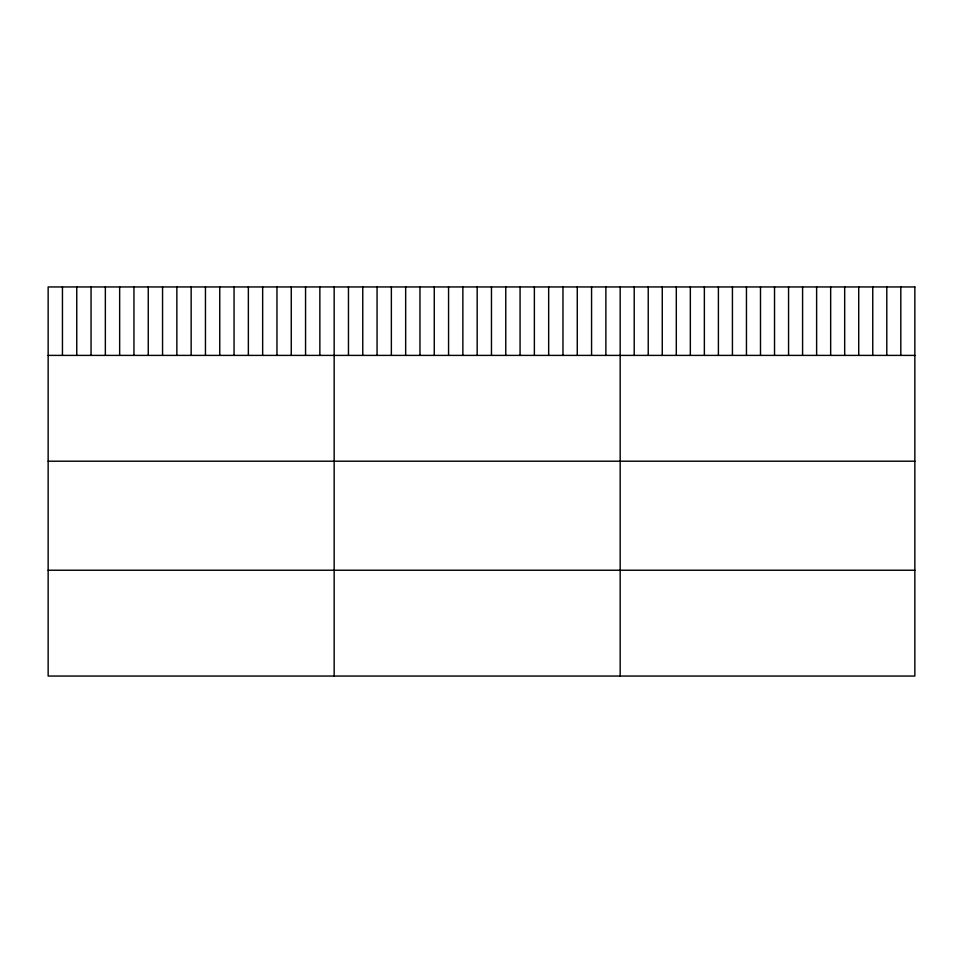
<?xml version="1.0" encoding="UTF-8"?>
<svg xmlns="http://www.w3.org/2000/svg" width="963" height="963" viewBox="0 0 963 963"><rect width="100%" height="100%" fill="white"/><g stroke="black" fill="none" stroke-linecap="round" stroke-linejoin="round"><path stroke-width="1.44" d="M48.15 355.395L914.85 355.395M48.15 461.205L914.85 461.205M48.15 570.228L914.85 570.228M900.814 286.95L900.814 355.395M886.791 286.95L886.791 355.395M872.755 286.95L872.755 355.395M858.719 286.95L858.719 355.395M844.683 286.95L844.683 355.395M830.66 286.95L830.66 355.395M816.624 286.95L816.624 355.395M802.588 286.95L802.588 355.395M788.565 286.95L788.565 355.395M774.529 286.95L774.529 355.395M760.493 286.95L760.493 355.395M746.457 286.95L746.457 355.395M732.434 286.95L732.434 355.395M718.398 286.95L718.398 355.395M704.362 286.95L704.362 355.395M690.339 286.95L690.339 355.395M676.303 286.95L676.303 355.395M662.267 286.95L662.267 355.395M648.231 286.95L648.231 355.395M634.208 286.95L634.208 355.395M620.172 286.95L620.172 676.05M605.871 286.95L605.871 355.395M591.571 286.95L591.571 355.395M577.27 286.95L577.27 355.395M562.97 286.95L562.97 355.395M548.669 286.95L548.669 355.395M534.369 286.95L534.369 355.395M520.068 286.95L520.068 355.395M505.768 286.95L505.768 355.395M491.467 286.95L491.467 355.395M477.166 286.95L477.166 355.395M462.866 286.95L462.866 355.395M448.565 286.95L448.565 355.395M434.265 286.95L434.265 355.395M419.964 286.95L419.964 355.395M405.664 286.95L405.664 355.395M391.363 286.95L391.363 355.395M377.063 286.95L377.063 355.395M362.762 286.95L362.762 355.395M348.462 286.95L348.462 355.395M334.161 286.95L334.161 676.05M319.86 286.95L319.86 355.395M305.56 286.95L305.56 355.395M291.259 286.95L291.259 355.395M276.959 286.95L276.959 355.395M262.658 286.95L262.658 355.395M248.358 286.95L248.358 355.395M234.057 286.95L234.057 355.395M219.757 286.95L219.757 355.395M205.456 286.95L205.456 355.395M191.156 286.95L191.156 355.395M176.855 286.95L176.855 355.395M162.554 286.95L162.554 355.395M148.254 286.95L148.254 355.395M133.953 286.95L133.953 355.395M119.653 286.95L119.653 355.395M105.352 286.95L105.352 355.395M91.052 286.95L91.052 355.395M76.751 286.95L76.751 355.395M62.451 286.95L62.451 355.395M914.85 286.95L48.15 286.95L48.15 676.05L914.85 676.05L914.85 286.95"/></g></svg>
